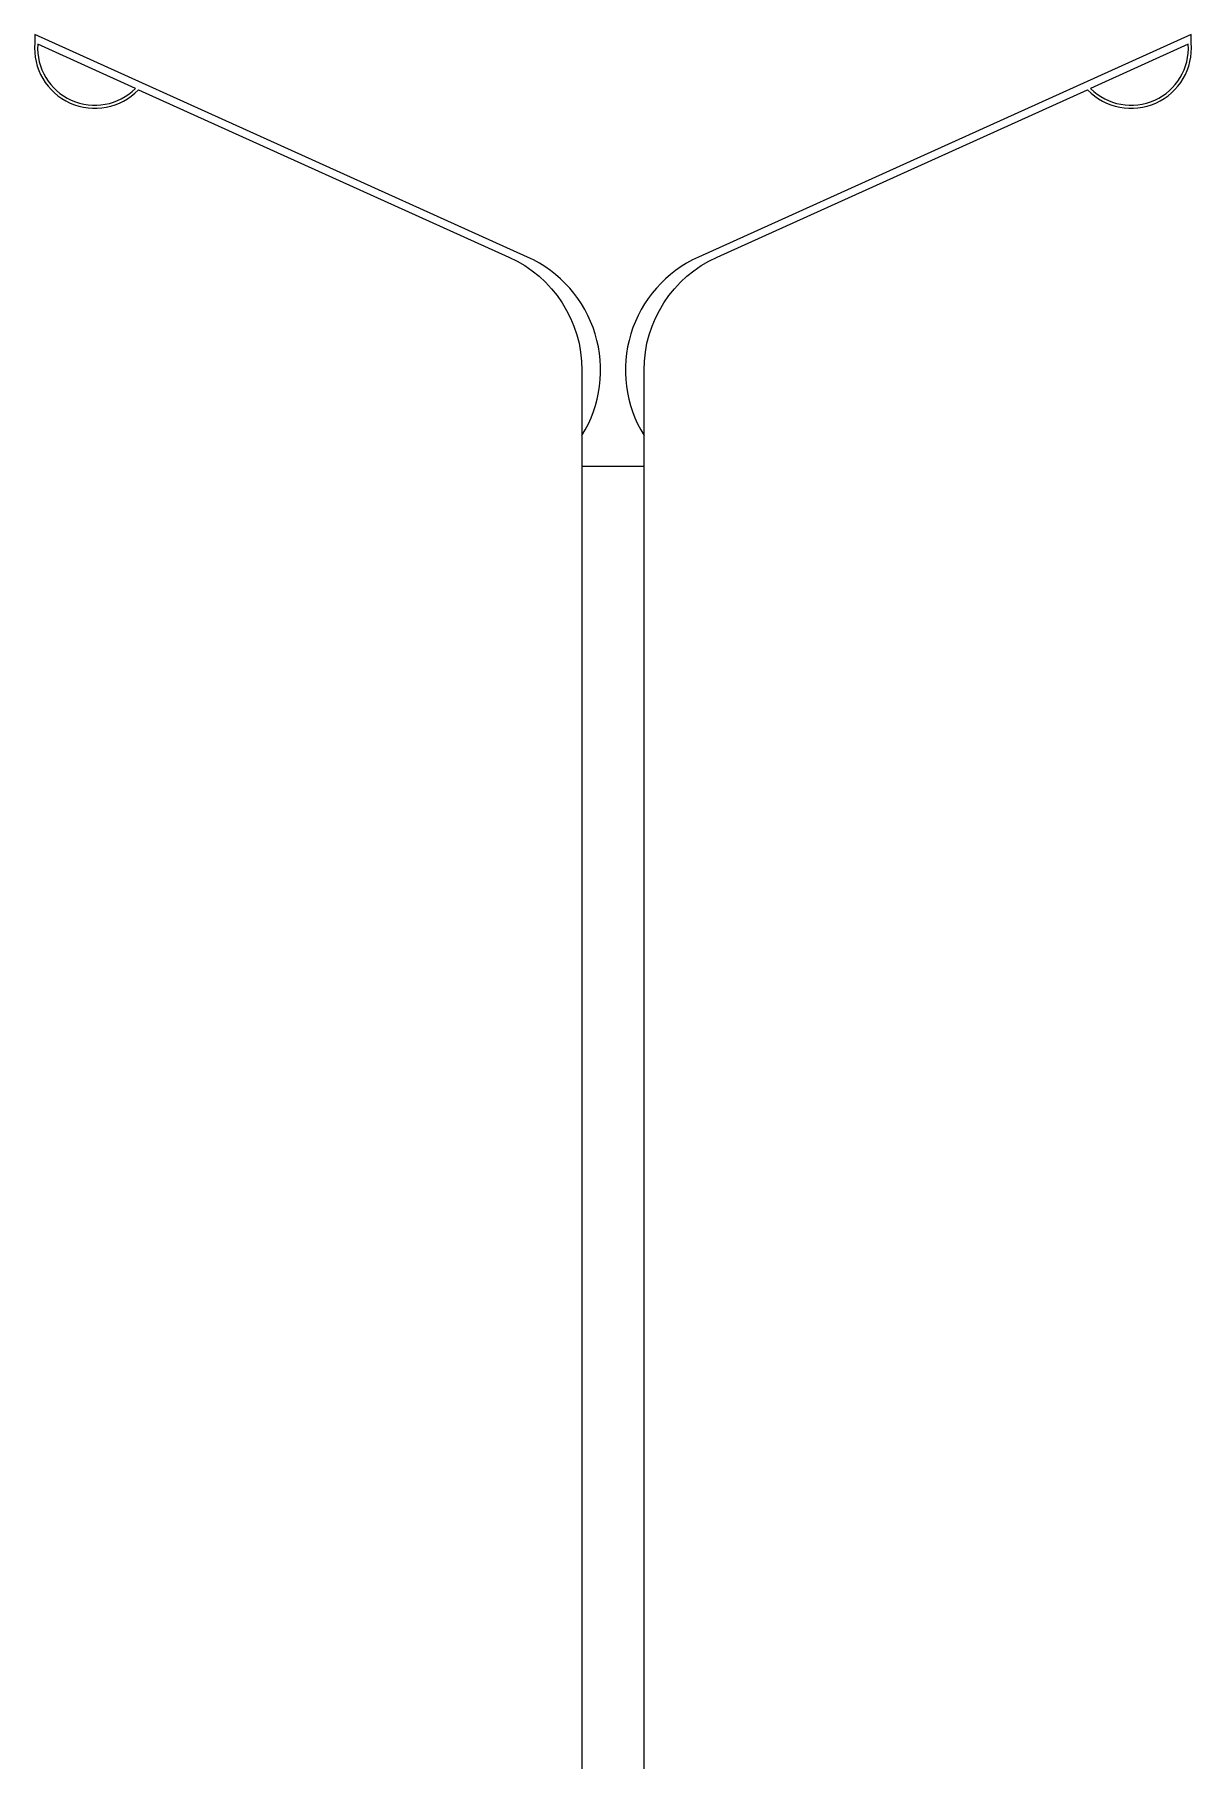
# Model space of a CAD drawing. Header units: millimetres. Extents: x 2046 to 14753, y 2361 to 29276.
# Drawn here: x 6850.3 to 7036.6, y 28210.6 to 28488.7 of the extents above; entities that cross this region are included whole.
import ezdxf

# ---------------------------------------------------------------- set-up
doc = ezdxf.new("R2010")
doc.units = ezdxf.units.MM
doc.layers.add('ELK-YAZI', color=2, linetype='Continuous', lineweight=25)

msp = doc.modelspace()

# ---------------------------------------------------------------- linework, layer by layer
at = {"layer": 'ELK-YAZI'}
msp.add_line((6938.428, 28419.142), (6948.428, 28419.142), dxfattribs=at)
for points in [[(6938.428, 28424.088, 0.452993), (6929.661, 28452.85), (6850.293, 28488.699), (6850.293, 28487.344, 0.7084422), (6866.982, 28479.806), (6926.661, 28452.85, -0.2947543), (6938.428, 28434.623), (6938.428, 28179.142)], [(6948.428, 28179.142), (6948.428, 28419.142), (6948.428, 28434.623, -0.2947543), (6960.195, 28452.85), (7019.874, 28479.806, 0.7084422), (7036.563, 28487.344), (7036.563, 28488.699), (6957.195, 28452.85, 0.452993), (6948.428, 28424.088)]]:
    msp.add_lwpolyline(points, format="xyb", dxfattribs=at)
for points in [[(6850.778, 28487.125, 0.6941504), (6866.497, 28480.024)], [(7020.359, 28480.024, 0.6941504), (7036.078, 28487.125)]]:
    msp.add_lwpolyline(points, format="xyb", close=True, dxfattribs=at)

doc.saveas('drawing.dxf')
